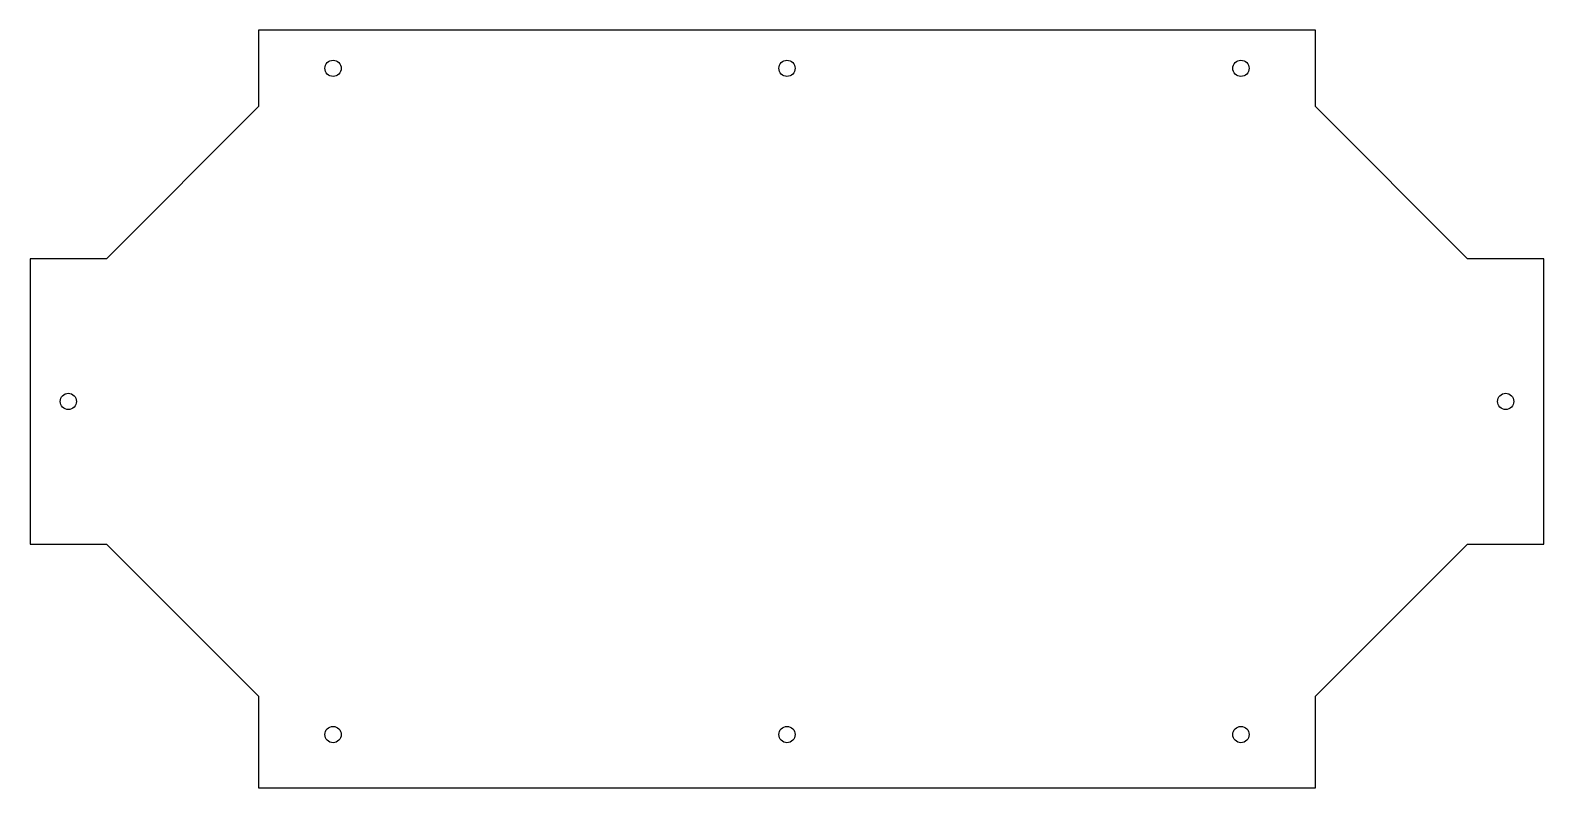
# Model space of a CAD drawing. Header units: inches. Extents: x -11.8 to 11.8, y -5.9 to 5.9.
import ezdxf

# ---------------------------------------------------------------- set-up
doc = ezdxf.new("R2010")
doc.units = ezdxf.units.IN
doc.layers.add('CUTOUTS', color=1, linetype='CONTINUOUS')
doc.layers.add('PERIMETER', color=5, linetype='CONTINUOUS')

msp = doc.modelspace()

# ---------------------------------------------------------------- linework, layer by layer
at = {"layer": 'CUTOUTS'}
for centre in [(-7.087, 5.315), (0, 5.315), (7.087, 5.315), (-11.22, 0.118), (11.22, 0.118), (-7.087, -5.079), (0, -5.079), (7.087, -5.079)]:
    msp.add_circle(centre, 0.127, dxfattribs=at)
at = {"layer": 'PERIMETER'}
for p, q in [((8.251, 5.908), (-8.251, 5.908)), ((-8.251, 5.908), (-8.251, 4.718)), ((8.251, 4.718), (8.251, 5.908)), ((-8.251, 4.718), (-10.623, 2.345)), ((10.623, 2.345), (8.251, 4.718)), ((-10.623, 2.345), (-11.814, 2.345)), ((-11.814, 2.345), (-11.814, -2.109)), ((11.814, 2.345), (10.623, 2.345)), ((11.814, -2.109), (11.814, 2.345)), ((-11.814, -2.109), (-10.623, -2.109)), ((-10.623, -2.109), (-8.251, -4.481)), ((8.251, -4.481), (10.623, -2.109)), ((10.623, -2.109), (11.814, -2.109)), ((-8.251, -4.481), (-8.251, -5.908)), ((8.251, -5.908), (8.251, -4.481)), ((-8.251, -5.908), (8.251, -5.908))]:
    msp.add_line(p, q, dxfattribs=at)

doc.saveas('drawing.dxf')
